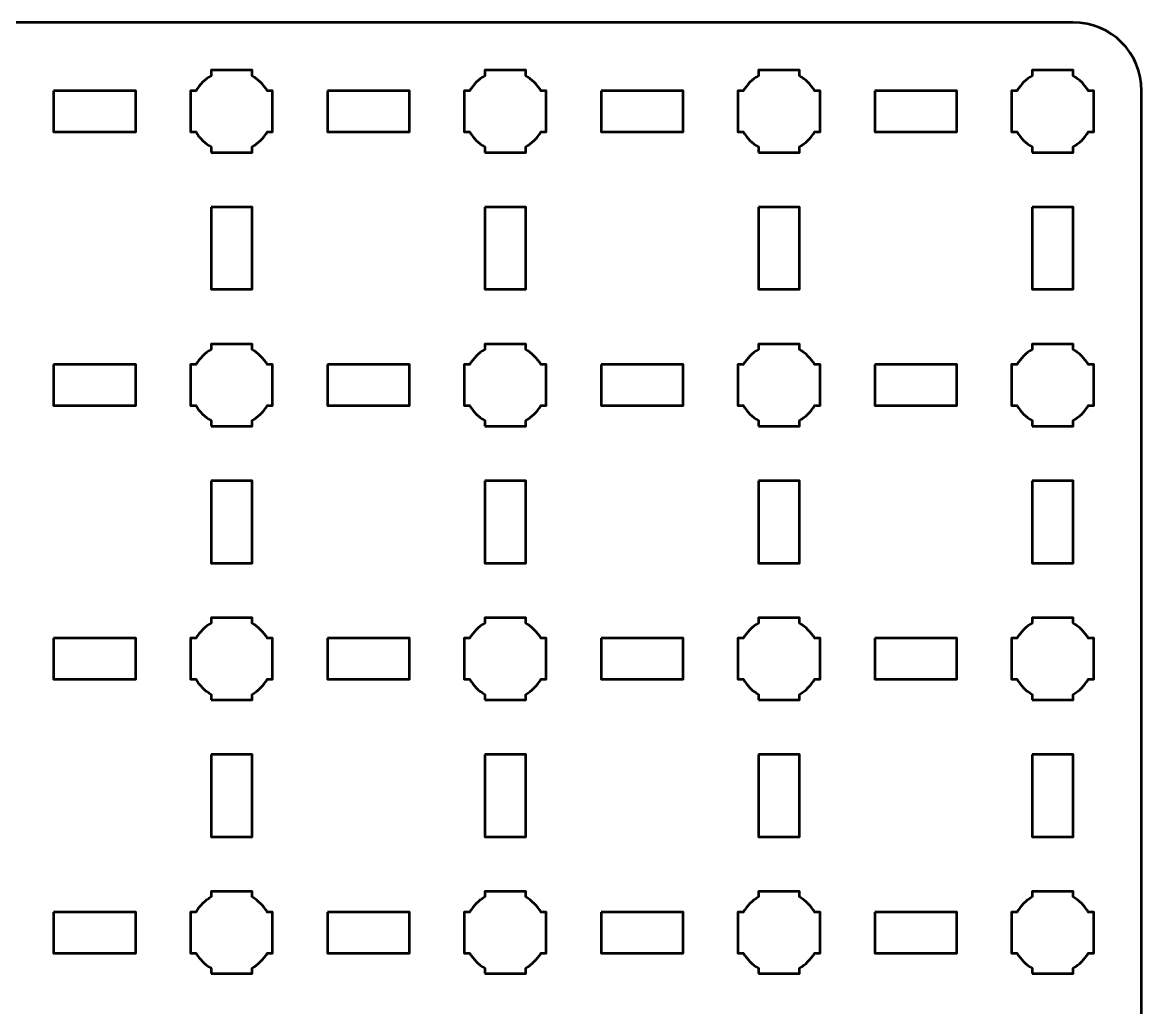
# Model space of a CAD drawing. Header units: centimetres. Extents: x -17.7 to 17.7, y -15.7 to 15.7.
# Drawn here: x 9.47 to 17.65, y 8.45 to 15.65 of the extents above; entities that cross this region are included whole.
import ezdxf

# ---------------------------------------------------------------- set-up
doc = ezdxf.new("R2010")
doc.units = ezdxf.units.CM
doc.header["$MEASUREMENT"] = 0
doc.layers.add('Layer 1', color=7, linetype='Continuous')

msp = doc.modelspace()

# ---------------------------------------------------------------- linework, layer by layer
at = {"layer": 'Layer 1', "lineweight": 53}
for points, knots in [([(-17.14996, 15.65004), (-17.14996, 15.65004), (17.14996, 15.65004), (17.14996, 15.65004), (17.14996, 15.65004), (17.42692, 15.65004), (17.65006, 15.42694), (17.65006, 15.14994), (17.65006, 15.14994), (17.65006, 15.14994), (17.65006, -15.14993), (17.65006, -15.14993), (17.65006, -15.14993), (17.65006, -15.42707), (17.42692, -15.65003), (17.14996, -15.65003), (17.14996, -15.65003), (17.14996, -15.65003), (-17.14996, -15.65003), (-17.14996, -15.65003), (-17.14996, -15.65003), (-17.42696, -15.65003), (-17.65005, -15.42707), (-17.65005, -15.14993), (-17.65005, -15.14993), (-17.65005, -15.14993), (-17.65005, 15.14994), (-17.65005, 15.14994), (-17.65005, 15.14994), (-17.65005, 15.42694), (-17.42696, 15.65004), (-17.14996, 15.65004)], [0, 0, 0, 0, 0.125, 0.125, 0.125, 0.125, 0.25, 0.25, 0.25, 0.25, 0.375, 0.375, 0.375, 0.375, 0.5, 0.5, 0.5, 0.5, 0.625, 0.625, 0.625, 0.625, 0.75, 0.75, 0.75, 0.75, 0.875, 0.875, 0.875, 0.875, 1, 1, 1, 1]), ([(10.84998, 14.70001), (10.84998, 14.70001), (10.84998, 14.74012), (10.84998, 14.74012), (10.84998, 14.74012), (10.80437, 14.76643), (10.76648, 14.80446), (10.74016, 14.84994), (10.74016, 14.84994), (10.74016, 14.84994), (10.69991, 14.84994), (10.69991, 14.84994), (10.69991, 14.84994), (10.69991, 14.84994), (10.69991, 15.00001), (10.69991, 15.00001), (10.69991, 15.00001), (10.69991, 15.00001), (10.69991, 15.14994), (10.69991, 15.14994), (10.69991, 15.14994), (10.69991, 15.14994), (10.74016, 15.14994), (10.74016, 15.14994), (10.74016, 15.14994), (10.76648, 15.19555), (10.80437, 15.23348), (10.84998, 15.25979), (10.84998, 15.25979), (10.84998, 15.25979), (10.84998, 15.30001), (10.84998, 15.30001), (10.84998, 15.30001), (10.84998, 15.30001), (10.99991, 15.30001), (10.99991, 15.30001), (10.99991, 15.30001), (10.99991, 15.30001), (11.14998, 15.30001), (11.14998, 15.30001), (11.14998, 15.30001), (11.14998, 15.30001), (11.14998, 15.25979), (11.14998, 15.25979), (11.14998, 15.25979), (11.19546, 15.23348), (11.23349, 15.19555), (11.2598, 15.14994), (11.2598, 15.14994), (11.2598, 15.14994), (11.29991, 15.14994), (11.29991, 15.14994), (11.29991, 15.14994), (11.29991, 15.14994), (11.29991, 15.00001), (11.29991, 15.00001), (11.29991, 15.00001), (11.29991, 15.00001), (11.29991, 14.84994), (11.29991, 14.84994), (11.29991, 14.84994), (11.29991, 14.84994), (11.2598, 14.84994), (11.2598, 14.84994), (11.2598, 14.84994), (11.23349, 14.80446), (11.19546, 14.76643), (11.14998, 14.74012), (11.14998, 14.74012), (11.14998, 14.74012), (11.14998, 14.70001), (11.14998, 14.70001), (11.14998, 14.70001), (11.14998, 14.70001), (10.99991, 14.70001), (10.99991, 14.70001), (10.99991, 14.70001), (10.99991, 14.70001), (10.84998, 14.70001), (10.84998, 14.70001)], [0, 0, 0, 0, 0.05, 0.05, 0.05, 0.05, 0.1, 0.1, 0.1, 0.1, 0.15, 0.15, 0.15, 0.15, 0.2, 0.2, 0.2, 0.2, 0.25, 0.25, 0.25, 0.25, 0.3, 0.3, 0.3, 0.3, 0.35, 0.35, 0.35, 0.35, 0.4, 0.4, 0.4, 0.4, 0.45, 0.45, 0.45, 0.45, 0.5, 0.5, 0.5, 0.5, 0.55, 0.55, 0.55, 0.55, 0.6, 0.6, 0.6, 0.6, 0.65, 0.65, 0.65, 0.65, 0.7, 0.7, 0.7, 0.7, 0.75, 0.75, 0.75, 0.75, 0.8, 0.8, 0.8, 0.8, 0.85, 0.85, 0.85, 0.85, 0.9, 0.9, 0.9, 0.9, 0.95, 0.95, 0.95, 0.95, 1, 1, 1, 1]), ([(12.84991, 14.70001), (12.84991, 14.70001), (12.84991, 14.74012), (12.84991, 14.74012), (12.84991, 14.74012), (12.80444, 14.76643), (12.76641, 14.80446), (12.74009, 14.84994), (12.74009, 14.84994), (12.74009, 14.84994), (12.69998, 14.84994), (12.69998, 14.84994), (12.69998, 14.84994), (12.69998, 14.84994), (12.69998, 15.00001), (12.69998, 15.00001), (12.69998, 15.00001), (12.69998, 15.00001), (12.69998, 15.14994), (12.69998, 15.14994), (12.69998, 15.14994), (12.69998, 15.14994), (12.74009, 15.14994), (12.74009, 15.14994), (12.74009, 15.14994), (12.76641, 15.19555), (12.80444, 15.23348), (12.84991, 15.25979), (12.84991, 15.25979), (12.84991, 15.25979), (12.84991, 15.30001), (12.84991, 15.30001), (12.84991, 15.30001), (12.84991, 15.30001), (12.99999, 15.30001), (12.99999, 15.30001), (12.99999, 15.30001), (12.99999, 15.30001), (13.14992, 15.30001), (13.14992, 15.30001), (13.14992, 15.30001), (13.14992, 15.30001), (13.14992, 15.25979), (13.14992, 15.25979), (13.14992, 15.25979), (13.19539, 15.23348), (13.23342, 15.19555), (13.25974, 15.14994), (13.25974, 15.14994), (13.25974, 15.14994), (13.29999, 15.14994), (13.29999, 15.14994), (13.29999, 15.14994), (13.29999, 15.14994), (13.29999, 15.00001), (13.29999, 15.00001), (13.29999, 15.00001), (13.29999, 15.00001), (13.29999, 14.84994), (13.29999, 14.84994), (13.29999, 14.84994), (13.29999, 14.84994), (13.25974, 14.84994), (13.25974, 14.84994), (13.25974, 14.84994), (13.23342, 14.80446), (13.19539, 14.76643), (13.14992, 14.74012), (13.14992, 14.74012), (13.14992, 14.74012), (13.14992, 14.70001), (13.14992, 14.70001), (13.14992, 14.70001), (13.14992, 14.70001), (12.99999, 14.70001), (12.99999, 14.70001), (12.99999, 14.70001), (12.99999, 14.70001), (12.84991, 14.70001), (12.84991, 14.70001)], [0, 0, 0, 0, 0.05, 0.05, 0.05, 0.05, 0.1, 0.1, 0.1, 0.1, 0.15, 0.15, 0.15, 0.15, 0.2, 0.2, 0.2, 0.2, 0.25, 0.25, 0.25, 0.25, 0.3, 0.3, 0.3, 0.3, 0.35, 0.35, 0.35, 0.35, 0.4, 0.4, 0.4, 0.4, 0.45, 0.45, 0.45, 0.45, 0.5, 0.5, 0.5, 0.5, 0.55, 0.55, 0.55, 0.55, 0.6, 0.6, 0.6, 0.6, 0.65, 0.65, 0.65, 0.65, 0.7, 0.7, 0.7, 0.7, 0.75, 0.75, 0.75, 0.75, 0.8, 0.8, 0.8, 0.8, 0.85, 0.85, 0.85, 0.85, 0.9, 0.9, 0.9, 0.9, 0.95, 0.95, 0.95, 0.95, 1, 1, 1, 1]), ([(14.84988, 14.70001), (14.84988, 14.70001), (14.84988, 14.74012), (14.84988, 14.74012), (14.84988, 14.74012), (14.80441, 14.76643), (14.76649, 14.80446), (14.74003, 14.84994), (14.74003, 14.84994), (14.74003, 14.84994), (14.69995, 14.84994), (14.69995, 14.84994), (14.69995, 14.84994), (14.69995, 14.84994), (14.69995, 15.00001), (14.69995, 15.00001), (14.69995, 15.00001), (14.69995, 15.00001), (14.69995, 15.14994), (14.69995, 15.14994), (14.69995, 15.14994), (14.69995, 15.14994), (14.74003, 15.14994), (14.74003, 15.14994), (14.74003, 15.14994), (14.76649, 15.19555), (14.80441, 15.23348), (14.84988, 15.25979), (14.84988, 15.25979), (14.84988, 15.25979), (14.84988, 15.30001), (14.84988, 15.30001), (14.84988, 15.30001), (14.84988, 15.30001), (14.99995, 15.30001), (14.99995, 15.30001), (14.99995, 15.30001), (14.99995, 15.30001), (15.14988, 15.30001), (15.14988, 15.30001), (15.14988, 15.30001), (15.14988, 15.30001), (15.14988, 15.25979), (15.14988, 15.25979), (15.14988, 15.25979), (15.1955, 15.23348), (15.23339, 15.19555), (15.2597, 15.14994), (15.2597, 15.14994), (15.2597, 15.14994), (15.29996, 15.14994), (15.29996, 15.14994), (15.29996, 15.14994), (15.29996, 15.14994), (15.29996, 15.00001), (15.29996, 15.00001), (15.29996, 15.00001), (15.29996, 15.00001), (15.29996, 14.84994), (15.29996, 14.84994), (15.29996, 14.84994), (15.29996, 14.84994), (15.2597, 14.84994), (15.2597, 14.84994), (15.2597, 14.84994), (15.23339, 14.80446), (15.1955, 14.76643), (15.14988, 14.74012), (15.14988, 14.74012), (15.14988, 14.74012), (15.14988, 14.70001), (15.14988, 14.70001), (15.14988, 14.70001), (15.14988, 14.70001), (14.99995, 14.70001), (14.99995, 14.70001), (14.99995, 14.70001), (14.99995, 14.70001), (14.84988, 14.70001), (14.84988, 14.70001)], [0, 0, 0, 0, 0.05, 0.05, 0.05, 0.05, 0.1, 0.1, 0.1, 0.1, 0.15, 0.15, 0.15, 0.15, 0.2, 0.2, 0.2, 0.2, 0.25, 0.25, 0.25, 0.25, 0.3, 0.3, 0.3, 0.3, 0.35, 0.35, 0.35, 0.35, 0.4, 0.4, 0.4, 0.4, 0.45, 0.45, 0.45, 0.45, 0.5, 0.5, 0.5, 0.5, 0.55, 0.55, 0.55, 0.55, 0.6, 0.6, 0.6, 0.6, 0.65, 0.65, 0.65, 0.65, 0.7, 0.7, 0.7, 0.7, 0.75, 0.75, 0.75, 0.75, 0.8, 0.8, 0.8, 0.8, 0.85, 0.85, 0.85, 0.85, 0.9, 0.9, 0.9, 0.9, 0.95, 0.95, 0.95, 0.95, 1, 1, 1, 1]), ([(16.84996, 14.70001), (16.84996, 14.70001), (16.84996, 14.74012), (16.84996, 14.74012), (16.84996, 14.74012), (16.80434, 14.76643), (16.76645, 14.80446), (16.74014, 14.84994), (16.74014, 14.84994), (16.74014, 14.84994), (16.69988, 14.84994), (16.69988, 14.84994), (16.69988, 14.84994), (16.69988, 14.84994), (16.69988, 15.00001), (16.69988, 15.00001), (16.69988, 15.00001), (16.69988, 15.00001), (16.69988, 15.14994), (16.69988, 15.14994), (16.69988, 15.14994), (16.69988, 15.14994), (16.74014, 15.14994), (16.74014, 15.14994), (16.74014, 15.14994), (16.76645, 15.19555), (16.80434, 15.23348), (16.84996, 15.25979), (16.84996, 15.25979), (16.84996, 15.25979), (16.84996, 15.30001), (16.84996, 15.30001), (16.84996, 15.30001), (16.84996, 15.30001), (16.99989, 15.30001), (16.99989, 15.30001), (16.99989, 15.30001), (16.99989, 15.30001), (17.14996, 15.30001), (17.14996, 15.30001), (17.14996, 15.30001), (17.14996, 15.30001), (17.14996, 15.25979), (17.14996, 15.25979), (17.14996, 15.25979), (17.19543, 15.23348), (17.23346, 15.19555), (17.25978, 15.14994), (17.25978, 15.14994), (17.25978, 15.14994), (17.29989, 15.14994), (17.29989, 15.14994), (17.29989, 15.14994), (17.29989, 15.14994), (17.29989, 15.00001), (17.29989, 15.00001), (17.29989, 15.00001), (17.29989, 15.00001), (17.29989, 14.84994), (17.29989, 14.84994), (17.29989, 14.84994), (17.29989, 14.84994), (17.25978, 14.84994), (17.25978, 14.84994), (17.25978, 14.84994), (17.23346, 14.80446), (17.19543, 14.76643), (17.14996, 14.74012), (17.14996, 14.74012), (17.14996, 14.74012), (17.14996, 14.70001), (17.14996, 14.70001), (17.14996, 14.70001), (17.14996, 14.70001), (16.99989, 14.70001), (16.99989, 14.70001), (16.99989, 14.70001), (16.99989, 14.70001), (16.84996, 14.70001), (16.84996, 14.70001)], [0, 0, 0, 0, 0.05, 0.05, 0.05, 0.05, 0.1, 0.1, 0.1, 0.1, 0.15, 0.15, 0.15, 0.15, 0.2, 0.2, 0.2, 0.2, 0.25, 0.25, 0.25, 0.25, 0.3, 0.3, 0.3, 0.3, 0.35, 0.35, 0.35, 0.35, 0.4, 0.4, 0.4, 0.4, 0.45, 0.45, 0.45, 0.45, 0.5, 0.5, 0.5, 0.5, 0.55, 0.55, 0.55, 0.55, 0.6, 0.6, 0.6, 0.6, 0.65, 0.65, 0.65, 0.65, 0.7, 0.7, 0.7, 0.7, 0.75, 0.75, 0.75, 0.75, 0.8, 0.8, 0.8, 0.8, 0.85, 0.85, 0.85, 0.85, 0.9, 0.9, 0.9, 0.9, 0.95, 0.95, 0.95, 0.95, 1, 1, 1, 1]), ([(9.7, 15.14994), (9.7, 15.14994), (10.3, 15.14994), (10.3, 15.14994), (10.3, 15.14994), (10.3, 15.14994), (10.3, 14.84994), (10.3, 14.84994), (10.3, 14.84994), (10.3, 14.84994), (9.7, 14.84994), (9.7, 14.84994), (9.7, 14.84994), (9.7, 14.84994), (9.7, 15.14994), (9.7, 15.14994)], [0, 0, 0, 0, 0.25, 0.25, 0.25, 0.25, 0.5, 0.5, 0.5, 0.5, 0.75, 0.75, 0.75, 0.75, 1, 1, 1, 1]), ([(11.69996, 15.14994), (11.69996, 15.14994), (12.29997, 15.14994), (12.29997, 15.14994), (12.29997, 15.14994), (12.29997, 15.14994), (12.29997, 14.84994), (12.29997, 14.84994), (12.29997, 14.84994), (12.29997, 14.84994), (11.69996, 14.84994), (11.69996, 14.84994), (11.69996, 14.84994), (11.69996, 14.84994), (11.69996, 15.14994), (11.69996, 15.14994)], [0, 0, 0, 0, 0.25, 0.25, 0.25, 0.25, 0.5, 0.5, 0.5, 0.5, 0.75, 0.75, 0.75, 0.75, 1, 1, 1, 1]), ([(13.70004, 15.14994), (13.70004, 15.14994), (14.30004, 15.14994), (14.30004, 15.14994), (14.30004, 15.14994), (14.30004, 15.14994), (14.30004, 14.84994), (14.30004, 14.84994), (14.30004, 14.84994), (14.30004, 14.84994), (13.70004, 14.84994), (13.70004, 14.84994), (13.70004, 14.84994), (13.70004, 14.84994), (13.70004, 15.14994), (13.70004, 15.14994)], [0, 0, 0, 0, 0.25, 0.25, 0.25, 0.25, 0.5, 0.5, 0.5, 0.5, 0.75, 0.75, 0.75, 0.75, 1, 1, 1, 1]), ([(15.69997, 15.14994), (15.69997, 15.14994), (16.29997, 15.14994), (16.29997, 15.14994), (16.29997, 15.14994), (16.29997, 15.14994), (16.29997, 14.84994), (16.29997, 14.84994), (16.29997, 14.84994), (16.29997, 14.84994), (15.69997, 14.84994), (15.69997, 14.84994), (15.69997, 14.84994), (15.69997, 14.84994), (15.69997, 15.14994), (15.69997, 15.14994)], [0, 0, 0, 0, 0.25, 0.25, 0.25, 0.25, 0.5, 0.5, 0.5, 0.5, 0.75, 0.75, 0.75, 0.75, 1, 1, 1, 1]), ([(10.84998, 14.29999), (10.84998, 14.29999), (11.14998, 14.29999), (11.14998, 14.29999), (11.14998, 14.29999), (11.14998, 14.29999), (11.14998, 13.69999), (11.14998, 13.69999), (11.14998, 13.69999), (11.14998, 13.69999), (10.84998, 13.69999), (10.84998, 13.69999), (10.84998, 13.69999), (10.84998, 13.69999), (10.84998, 14.29999), (10.84998, 14.29999)], [0, 0, 0, 0, 0.25, 0.25, 0.25, 0.25, 0.5, 0.5, 0.5, 0.5, 0.75, 0.75, 0.75, 0.75, 1, 1, 1, 1]), ([(12.84991, 14.29999), (12.84991, 14.29999), (13.14992, 14.29999), (13.14992, 14.29999), (13.14992, 14.29999), (13.14992, 14.29999), (13.14992, 13.69999), (13.14992, 13.69999), (13.14992, 13.69999), (13.14992, 13.69999), (12.84991, 13.69999), (12.84991, 13.69999), (12.84991, 13.69999), (12.84991, 13.69999), (12.84991, 14.29999), (12.84991, 14.29999)], [0, 0, 0, 0, 0.25, 0.25, 0.25, 0.25, 0.5, 0.5, 0.5, 0.5, 0.75, 0.75, 0.75, 0.75, 1, 1, 1, 1]), ([(14.85002, 14.29999), (14.85002, 14.29999), (15.15003, 14.29999), (15.15003, 14.29999), (15.15003, 14.29999), (15.15003, 14.29999), (15.15003, 13.69999), (15.15003, 13.69999), (15.15003, 13.69999), (15.15003, 13.69999), (14.85002, 13.69999), (14.85002, 13.69999), (14.85002, 13.69999), (14.85002, 13.69999), (14.85002, 14.29999), (14.85002, 14.29999)], [0, 0, 0, 0, 0.25, 0.25, 0.25, 0.25, 0.5, 0.5, 0.5, 0.5, 0.75, 0.75, 0.75, 0.75, 1, 1, 1, 1]), ([(16.84996, 14.29999), (16.84996, 14.29999), (17.14996, 14.29999), (17.14996, 14.29999), (17.14996, 14.29999), (17.14996, 14.29999), (17.14996, 13.69999), (17.14996, 13.69999), (17.14996, 13.69999), (17.14996, 13.69999), (16.84996, 13.69999), (16.84996, 13.69999), (16.84996, 13.69999), (16.84996, 13.69999), (16.84996, 14.29999), (16.84996, 14.29999)], [0, 0, 0, 0, 0.25, 0.25, 0.25, 0.25, 0.5, 0.5, 0.5, 0.5, 0.75, 0.75, 0.75, 0.75, 1, 1, 1, 1]), ([(10.84998, 12.69993), (10.84998, 12.69993), (10.84998, 12.74018), (10.84998, 12.74018), (10.84998, 12.74018), (10.80437, 12.7665), (10.76648, 12.80453), (10.74016, 12.85), (10.74016, 12.85), (10.74016, 12.85), (10.69991, 12.85), (10.69991, 12.85), (10.69991, 12.85), (10.69991, 12.85), (10.69991, 12.99994), (10.69991, 12.99994), (10.69991, 12.99994), (10.69991, 12.99994), (10.69991, 13.15001), (10.69991, 13.15001), (10.69991, 13.15001), (10.69991, 13.15001), (10.74016, 13.15001), (10.74016, 13.15001), (10.74016, 13.15001), (10.76648, 13.19548), (10.80437, 13.23351), (10.84998, 13.25983), (10.84998, 13.25983), (10.84998, 13.25983), (10.84998, 13.29994), (10.84998, 13.29994), (10.84998, 13.29994), (10.84998, 13.29994), (10.99991, 13.29994), (10.99991, 13.29994), (10.99991, 13.29994), (10.99991, 13.29994), (11.14998, 13.29994), (11.14998, 13.29994), (11.14998, 13.29994), (11.14998, 13.29994), (11.14998, 13.25983), (11.14998, 13.25983), (11.14998, 13.25983), (11.19546, 13.23351), (11.23349, 13.19548), (11.2598, 13.15001), (11.2598, 13.15001), (11.2598, 13.15001), (11.29991, 13.15001), (11.29991, 13.15001), (11.29991, 13.15001), (11.29991, 13.15001), (11.29991, 12.99994), (11.29991, 12.99994), (11.29991, 12.99994), (11.29991, 12.99994), (11.29991, 12.85), (11.29991, 12.85), (11.29991, 12.85), (11.29991, 12.85), (11.2598, 12.85), (11.2598, 12.85), (11.2598, 12.85), (11.23349, 12.80453), (11.19546, 12.7665), (11.14998, 12.74018), (11.14998, 12.74018), (11.14998, 12.74018), (11.14998, 12.69993), (11.14998, 12.69993), (11.14998, 12.69993), (11.14998, 12.69993), (10.99991, 12.69993), (10.99991, 12.69993), (10.99991, 12.69993), (10.99991, 12.69993), (10.84998, 12.69993), (10.84998, 12.69993)], [0, 0, 0, 0, 0.05, 0.05, 0.05, 0.05, 0.1, 0.1, 0.1, 0.1, 0.15, 0.15, 0.15, 0.15, 0.2, 0.2, 0.2, 0.2, 0.25, 0.25, 0.25, 0.25, 0.3, 0.3, 0.3, 0.3, 0.35, 0.35, 0.35, 0.35, 0.4, 0.4, 0.4, 0.4, 0.45, 0.45, 0.45, 0.45, 0.5, 0.5, 0.5, 0.5, 0.55, 0.55, 0.55, 0.55, 0.6, 0.6, 0.6, 0.6, 0.65, 0.65, 0.65, 0.65, 0.7, 0.7, 0.7, 0.7, 0.75, 0.75, 0.75, 0.75, 0.8, 0.8, 0.8, 0.8, 0.85, 0.85, 0.85, 0.85, 0.9, 0.9, 0.9, 0.9, 0.95, 0.95, 0.95, 0.95, 1, 1, 1, 1]), ([(12.84991, 12.69993), (12.84991, 12.69993), (12.84991, 12.74018), (12.84991, 12.74018), (12.84991, 12.74018), (12.80444, 12.7665), (12.76641, 12.80453), (12.74009, 12.85), (12.74009, 12.85), (12.74009, 12.85), (12.69998, 12.85), (12.69998, 12.85), (12.69998, 12.85), (12.69998, 12.85), (12.69998, 12.99994), (12.69998, 12.99994), (12.69998, 12.99994), (12.69998, 12.99994), (12.69998, 13.15001), (12.69998, 13.15001), (12.69998, 13.15001), (12.69998, 13.15001), (12.74009, 13.15001), (12.74009, 13.15001), (12.74009, 13.15001), (12.76641, 13.19548), (12.80444, 13.23351), (12.84991, 13.25983), (12.84991, 13.25983), (12.84991, 13.25983), (12.84991, 13.29994), (12.84991, 13.29994), (12.84991, 13.29994), (12.84991, 13.29994), (12.99999, 13.29994), (12.99999, 13.29994), (12.99999, 13.29994), (12.99999, 13.29994), (13.14992, 13.29994), (13.14992, 13.29994), (13.14992, 13.29994), (13.14992, 13.29994), (13.14992, 13.25983), (13.14992, 13.25983), (13.14992, 13.25983), (13.19539, 13.23351), (13.23342, 13.19548), (13.25974, 13.15001), (13.25974, 13.15001), (13.25974, 13.15001), (13.29999, 13.15001), (13.29999, 13.15001), (13.29999, 13.15001), (13.29999, 13.15001), (13.29999, 12.99994), (13.29999, 12.99994), (13.29999, 12.99994), (13.29999, 12.99994), (13.29999, 12.85), (13.29999, 12.85), (13.29999, 12.85), (13.29999, 12.85), (13.25974, 12.85), (13.25974, 12.85), (13.25974, 12.85), (13.23342, 12.80453), (13.19539, 12.7665), (13.14992, 12.74018), (13.14992, 12.74018), (13.14992, 12.74018), (13.14992, 12.69993), (13.14992, 12.69993), (13.14992, 12.69993), (13.14992, 12.69993), (12.99999, 12.69993), (12.99999, 12.69993), (12.99999, 12.69993), (12.99999, 12.69993), (12.84991, 12.69993), (12.84991, 12.69993)], [0, 0, 0, 0, 0.05, 0.05, 0.05, 0.05, 0.1, 0.1, 0.1, 0.1, 0.15, 0.15, 0.15, 0.15, 0.2, 0.2, 0.2, 0.2, 0.25, 0.25, 0.25, 0.25, 0.3, 0.3, 0.3, 0.3, 0.35, 0.35, 0.35, 0.35, 0.4, 0.4, 0.4, 0.4, 0.45, 0.45, 0.45, 0.45, 0.5, 0.5, 0.5, 0.5, 0.55, 0.55, 0.55, 0.55, 0.6, 0.6, 0.6, 0.6, 0.65, 0.65, 0.65, 0.65, 0.7, 0.7, 0.7, 0.7, 0.75, 0.75, 0.75, 0.75, 0.8, 0.8, 0.8, 0.8, 0.85, 0.85, 0.85, 0.85, 0.9, 0.9, 0.9, 0.9, 0.95, 0.95, 0.95, 0.95, 1, 1, 1, 1]), ([(14.84988, 12.69993), (14.84988, 12.69993), (14.84988, 12.74018), (14.84988, 12.74018), (14.84988, 12.74018), (14.80441, 12.7665), (14.76649, 12.80453), (14.74003, 12.85), (14.74003, 12.85), (14.74003, 12.85), (14.69995, 12.85), (14.69995, 12.85), (14.69995, 12.85), (14.69995, 12.85), (14.69995, 12.99994), (14.69995, 12.99994), (14.69995, 12.99994), (14.69995, 12.99994), (14.69995, 13.15001), (14.69995, 13.15001), (14.69995, 13.15001), (14.69995, 13.15001), (14.74003, 13.15001), (14.74003, 13.15001), (14.74003, 13.15001), (14.76649, 13.19548), (14.80441, 13.23351), (14.84988, 13.25983), (14.84988, 13.25983), (14.84988, 13.25983), (14.84988, 13.29994), (14.84988, 13.29994), (14.84988, 13.29994), (14.84988, 13.29994), (14.99995, 13.29994), (14.99995, 13.29994), (14.99995, 13.29994), (14.99995, 13.29994), (15.14988, 13.29994), (15.14988, 13.29994), (15.14988, 13.29994), (15.14988, 13.29994), (15.14988, 13.25983), (15.14988, 13.25983), (15.14988, 13.25983), (15.1955, 13.23351), (15.23339, 13.19548), (15.2597, 13.15001), (15.2597, 13.15001), (15.2597, 13.15001), (15.29996, 13.15001), (15.29996, 13.15001), (15.29996, 13.15001), (15.29996, 13.15001), (15.29996, 12.99994), (15.29996, 12.99994), (15.29996, 12.99994), (15.29996, 12.99994), (15.29996, 12.85), (15.29996, 12.85), (15.29996, 12.85), (15.29996, 12.85), (15.2597, 12.85), (15.2597, 12.85), (15.2597, 12.85), (15.23339, 12.80453), (15.1955, 12.7665), (15.14988, 12.74018), (15.14988, 12.74018), (15.14988, 12.74018), (15.14988, 12.69993), (15.14988, 12.69993), (15.14988, 12.69993), (15.14988, 12.69993), (14.99995, 12.69993), (14.99995, 12.69993), (14.99995, 12.69993), (14.99995, 12.69993), (14.84988, 12.69993), (14.84988, 12.69993)], [0, 0, 0, 0, 0.05, 0.05, 0.05, 0.05, 0.1, 0.1, 0.1, 0.1, 0.15, 0.15, 0.15, 0.15, 0.2, 0.2, 0.2, 0.2, 0.25, 0.25, 0.25, 0.25, 0.3, 0.3, 0.3, 0.3, 0.35, 0.35, 0.35, 0.35, 0.4, 0.4, 0.4, 0.4, 0.45, 0.45, 0.45, 0.45, 0.5, 0.5, 0.5, 0.5, 0.55, 0.55, 0.55, 0.55, 0.6, 0.6, 0.6, 0.6, 0.65, 0.65, 0.65, 0.65, 0.7, 0.7, 0.7, 0.7, 0.75, 0.75, 0.75, 0.75, 0.8, 0.8, 0.8, 0.8, 0.85, 0.85, 0.85, 0.85, 0.9, 0.9, 0.9, 0.9, 0.95, 0.95, 0.95, 0.95, 1, 1, 1, 1]), ([(16.84996, 12.69993), (16.84996, 12.69993), (16.84996, 12.74018), (16.84996, 12.74018), (16.84996, 12.74018), (16.80434, 12.7665), (16.76645, 12.80453), (16.74014, 12.85), (16.74014, 12.85), (16.74014, 12.85), (16.69988, 12.85), (16.69988, 12.85), (16.69988, 12.85), (16.69988, 12.85), (16.69988, 12.99994), (16.69988, 12.99994), (16.69988, 12.99994), (16.69988, 12.99994), (16.69988, 13.15001), (16.69988, 13.15001), (16.69988, 13.15001), (16.69988, 13.15001), (16.74014, 13.15001), (16.74014, 13.15001), (16.74014, 13.15001), (16.76645, 13.19548), (16.80434, 13.23351), (16.84996, 13.25983), (16.84996, 13.25983), (16.84996, 13.25983), (16.84996, 13.29994), (16.84996, 13.29994), (16.84996, 13.29994), (16.84996, 13.29994), (16.99989, 13.29994), (16.99989, 13.29994), (16.99989, 13.29994), (16.99989, 13.29994), (17.14996, 13.29994), (17.14996, 13.29994), (17.14996, 13.29994), (17.14996, 13.29994), (17.14996, 13.25983), (17.14996, 13.25983), (17.14996, 13.25983), (17.19543, 13.23351), (17.23346, 13.19548), (17.25978, 13.15001), (17.25978, 13.15001), (17.25978, 13.15001), (17.29989, 13.15001), (17.29989, 13.15001), (17.29989, 13.15001), (17.29989, 13.15001), (17.29989, 12.99994), (17.29989, 12.99994), (17.29989, 12.99994), (17.29989, 12.99994), (17.29989, 12.85), (17.29989, 12.85), (17.29989, 12.85), (17.29989, 12.85), (17.25978, 12.85), (17.25978, 12.85), (17.25978, 12.85), (17.23346, 12.80453), (17.19543, 12.7665), (17.14996, 12.74018), (17.14996, 12.74018), (17.14996, 12.74018), (17.14996, 12.69993), (17.14996, 12.69993), (17.14996, 12.69993), (17.14996, 12.69993), (16.99989, 12.69993), (16.99989, 12.69993), (16.99989, 12.69993), (16.99989, 12.69993), (16.84996, 12.69993), (16.84996, 12.69993)], [0, 0, 0, 0, 0.05, 0.05, 0.05, 0.05, 0.1, 0.1, 0.1, 0.1, 0.15, 0.15, 0.15, 0.15, 0.2, 0.2, 0.2, 0.2, 0.25, 0.25, 0.25, 0.25, 0.3, 0.3, 0.3, 0.3, 0.35, 0.35, 0.35, 0.35, 0.4, 0.4, 0.4, 0.4, 0.45, 0.45, 0.45, 0.45, 0.5, 0.5, 0.5, 0.5, 0.55, 0.55, 0.55, 0.55, 0.6, 0.6, 0.6, 0.6, 0.65, 0.65, 0.65, 0.65, 0.7, 0.7, 0.7, 0.7, 0.75, 0.75, 0.75, 0.75, 0.8, 0.8, 0.8, 0.8, 0.85, 0.85, 0.85, 0.85, 0.9, 0.9, 0.9, 0.9, 0.95, 0.95, 0.95, 0.95, 1, 1, 1, 1]), ([(9.7, 13.15001), (9.7, 13.15001), (10.3, 13.15001), (10.3, 13.15001), (10.3, 13.15001), (10.3, 13.15001), (10.3, 12.85), (10.3, 12.85), (10.3, 12.85), (10.3, 12.85), (9.7, 12.85), (9.7, 12.85), (9.7, 12.85), (9.7, 12.85), (9.7, 13.15001), (9.7, 13.15001)], [0, 0, 0, 0, 0.25, 0.25, 0.25, 0.25, 0.5, 0.5, 0.5, 0.5, 0.75, 0.75, 0.75, 0.75, 1, 1, 1, 1]), ([(11.69996, 13.15001), (11.69996, 13.15001), (12.29997, 13.15001), (12.29997, 13.15001), (12.29997, 13.15001), (12.29997, 13.15001), (12.29997, 12.85), (12.29997, 12.85), (12.29997, 12.85), (12.29997, 12.85), (11.69996, 12.85), (11.69996, 12.85), (11.69996, 12.85), (11.69996, 12.85), (11.69996, 13.15001), (11.69996, 13.15001)], [0, 0, 0, 0, 0.25, 0.25, 0.25, 0.25, 0.5, 0.5, 0.5, 0.5, 0.75, 0.75, 0.75, 0.75, 1, 1, 1, 1]), ([(13.70004, 13.15001), (13.70004, 13.15001), (14.30004, 13.15001), (14.30004, 13.15001), (14.30004, 13.15001), (14.30004, 13.15001), (14.30004, 12.85), (14.30004, 12.85), (14.30004, 12.85), (14.30004, 12.85), (13.70004, 12.85), (13.70004, 12.85), (13.70004, 12.85), (13.70004, 12.85), (13.70004, 13.15001), (13.70004, 13.15001)], [0, 0, 0, 0, 0.25, 0.25, 0.25, 0.25, 0.5, 0.5, 0.5, 0.5, 0.75, 0.75, 0.75, 0.75, 1, 1, 1, 1]), ([(15.69997, 13.15001), (15.69997, 13.15001), (16.29997, 13.15001), (16.29997, 13.15001), (16.29997, 13.15001), (16.29997, 13.15001), (16.29997, 12.85), (16.29997, 12.85), (16.29997, 12.85), (16.29997, 12.85), (15.69997, 12.85), (15.69997, 12.85), (15.69997, 12.85), (15.69997, 12.85), (15.69997, 13.15001), (15.69997, 13.15001)], [0, 0, 0, 0, 0.25, 0.25, 0.25, 0.25, 0.5, 0.5, 0.5, 0.5, 0.75, 0.75, 0.75, 0.75, 1, 1, 1, 1]), ([(10.84998, 12.30002), (10.84998, 12.30002), (11.14998, 12.30002), (11.14998, 12.30002), (11.14998, 12.30002), (11.14998, 12.30002), (11.14998, 11.70002), (11.14998, 11.70002), (11.14998, 11.70002), (11.14998, 11.70002), (10.84998, 11.70002), (10.84998, 11.70002), (10.84998, 11.70002), (10.84998, 11.70002), (10.84998, 12.30002), (10.84998, 12.30002)], [0, 0, 0, 0, 0.25, 0.25, 0.25, 0.25, 0.5, 0.5, 0.5, 0.5, 0.75, 0.75, 0.75, 0.75, 1, 1, 1, 1]), ([(12.84991, 12.30002), (12.84991, 12.30002), (13.14992, 12.30002), (13.14992, 12.30002), (13.14992, 12.30002), (13.14992, 12.30002), (13.14992, 11.70002), (13.14992, 11.70002), (13.14992, 11.70002), (13.14992, 11.70002), (12.84991, 11.70002), (12.84991, 11.70002), (12.84991, 11.70002), (12.84991, 11.70002), (12.84991, 12.30002), (12.84991, 12.30002)], [0, 0, 0, 0, 0.25, 0.25, 0.25, 0.25, 0.5, 0.5, 0.5, 0.5, 0.75, 0.75, 0.75, 0.75, 1, 1, 1, 1]), ([(14.85002, 12.30002), (14.85002, 12.30002), (15.15003, 12.30002), (15.15003, 12.30002), (15.15003, 12.30002), (15.15003, 12.30002), (15.15003, 11.70002), (15.15003, 11.70002), (15.15003, 11.70002), (15.15003, 11.70002), (14.85002, 11.70002), (14.85002, 11.70002), (14.85002, 11.70002), (14.85002, 11.70002), (14.85002, 12.30002), (14.85002, 12.30002)], [0, 0, 0, 0, 0.25, 0.25, 0.25, 0.25, 0.5, 0.5, 0.5, 0.5, 0.75, 0.75, 0.75, 0.75, 1, 1, 1, 1]), ([(16.84996, 12.30002), (16.84996, 12.30002), (17.14996, 12.30002), (17.14996, 12.30002), (17.14996, 12.30002), (17.14996, 12.30002), (17.14996, 11.70002), (17.14996, 11.70002), (17.14996, 11.70002), (17.14996, 11.70002), (16.84996, 11.70002), (16.84996, 11.70002), (16.84996, 11.70002), (16.84996, 11.70002), (16.84996, 12.30002), (16.84996, 12.30002)], [0, 0, 0, 0, 0.25, 0.25, 0.25, 0.25, 0.5, 0.5, 0.5, 0.5, 0.75, 0.75, 0.75, 0.75, 1, 1, 1, 1]), ([(10.84998, 10.7), (10.84998, 10.7), (10.84998, 10.74008), (10.84998, 10.74008), (10.84998, 10.74008), (10.80437, 10.76653), (10.76648, 10.80446), (10.74016, 10.85007), (10.74016, 10.85007), (10.74016, 10.85007), (10.69991, 10.85007), (10.69991, 10.85007), (10.69991, 10.85007), (10.69991, 10.85007), (10.69991, 11), (10.69991, 11), (10.69991, 11), (10.69991, 11), (10.69991, 11.15007), (10.69991, 11.15007), (10.69991, 11.15007), (10.69991, 11.15007), (10.74016, 11.15007), (10.74016, 11.15007), (10.74016, 11.15007), (10.76648, 11.19555), (10.80437, 11.23358), (10.84998, 11.25989), (10.84998, 11.25989), (10.84998, 11.25989), (10.84998, 11.3), (10.84998, 11.3), (10.84998, 11.3), (10.84998, 11.3), (10.99991, 11.3), (10.99991, 11.3), (10.99991, 11.3), (10.99991, 11.3), (11.14998, 11.3), (11.14998, 11.3), (11.14998, 11.3), (11.14998, 11.3), (11.14998, 11.25989), (11.14998, 11.25989), (11.14998, 11.25989), (11.19546, 11.23358), (11.23349, 11.19555), (11.2598, 11.15007), (11.2598, 11.15007), (11.2598, 11.15007), (11.29991, 11.15007), (11.29991, 11.15007), (11.29991, 11.15007), (11.29991, 11.15007), (11.29991, 11), (11.29991, 11), (11.29991, 11), (11.29991, 11), (11.29991, 10.85007), (11.29991, 10.85007), (11.29991, 10.85007), (11.29991, 10.85007), (11.2598, 10.85007), (11.2598, 10.85007), (11.2598, 10.85007), (11.23349, 10.80446), (11.19546, 10.76653), (11.14998, 10.74008), (11.14998, 10.74008), (11.14998, 10.74008), (11.14998, 10.7), (11.14998, 10.7), (11.14998, 10.7), (11.14998, 10.7), (10.99991, 10.7), (10.99991, 10.7), (10.99991, 10.7), (10.99991, 10.7), (10.84998, 10.7), (10.84998, 10.7)], [0, 0, 0, 0, 0.05, 0.05, 0.05, 0.05, 0.1, 0.1, 0.1, 0.1, 0.15, 0.15, 0.15, 0.15, 0.2, 0.2, 0.2, 0.2, 0.25, 0.25, 0.25, 0.25, 0.3, 0.3, 0.3, 0.3, 0.35, 0.35, 0.35, 0.35, 0.4, 0.4, 0.4, 0.4, 0.45, 0.45, 0.45, 0.45, 0.5, 0.5, 0.5, 0.5, 0.55, 0.55, 0.55, 0.55, 0.6, 0.6, 0.6, 0.6, 0.65, 0.65, 0.65, 0.65, 0.7, 0.7, 0.7, 0.7, 0.75, 0.75, 0.75, 0.75, 0.8, 0.8, 0.8, 0.8, 0.85, 0.85, 0.85, 0.85, 0.9, 0.9, 0.9, 0.9, 0.95, 0.95, 0.95, 0.95, 1, 1, 1, 1]), ([(12.84991, 10.7), (12.84991, 10.7), (12.84991, 10.74008), (12.84991, 10.74008), (12.84991, 10.74008), (12.80444, 10.76653), (12.76641, 10.80446), (12.74009, 10.85007), (12.74009, 10.85007), (12.74009, 10.85007), (12.69998, 10.85007), (12.69998, 10.85007), (12.69998, 10.85007), (12.69998, 10.85007), (12.69998, 11), (12.69998, 11), (12.69998, 11), (12.69998, 11), (12.69998, 11.15007), (12.69998, 11.15007), (12.69998, 11.15007), (12.69998, 11.15007), (12.74009, 11.15007), (12.74009, 11.15007), (12.74009, 11.15007), (12.76641, 11.19555), (12.80444, 11.23358), (12.84991, 11.25989), (12.84991, 11.25989), (12.84991, 11.25989), (12.84991, 11.3), (12.84991, 11.3), (12.84991, 11.3), (12.84991, 11.3), (12.99999, 11.3), (12.99999, 11.3), (12.99999, 11.3), (12.99999, 11.3), (13.14992, 11.3), (13.14992, 11.3), (13.14992, 11.3), (13.14992, 11.3), (13.14992, 11.25989), (13.14992, 11.25989), (13.14992, 11.25989), (13.19539, 11.23358), (13.23342, 11.19555), (13.25974, 11.15007), (13.25974, 11.15007), (13.25974, 11.15007), (13.29999, 11.15007), (13.29999, 11.15007), (13.29999, 11.15007), (13.29999, 11.15007), (13.29999, 11), (13.29999, 11), (13.29999, 11), (13.29999, 11), (13.29999, 10.85007), (13.29999, 10.85007), (13.29999, 10.85007), (13.29999, 10.85007), (13.25974, 10.85007), (13.25974, 10.85007), (13.25974, 10.85007), (13.23342, 10.80446), (13.19539, 10.76653), (13.14992, 10.74008), (13.14992, 10.74008), (13.14992, 10.74008), (13.14992, 10.7), (13.14992, 10.7), (13.14992, 10.7), (13.14992, 10.7), (12.99999, 10.7), (12.99999, 10.7), (12.99999, 10.7), (12.99999, 10.7), (12.84991, 10.7), (12.84991, 10.7)], [0, 0, 0, 0, 0.05, 0.05, 0.05, 0.05, 0.1, 0.1, 0.1, 0.1, 0.15, 0.15, 0.15, 0.15, 0.2, 0.2, 0.2, 0.2, 0.25, 0.25, 0.25, 0.25, 0.3, 0.3, 0.3, 0.3, 0.35, 0.35, 0.35, 0.35, 0.4, 0.4, 0.4, 0.4, 0.45, 0.45, 0.45, 0.45, 0.5, 0.5, 0.5, 0.5, 0.55, 0.55, 0.55, 0.55, 0.6, 0.6, 0.6, 0.6, 0.65, 0.65, 0.65, 0.65, 0.7, 0.7, 0.7, 0.7, 0.75, 0.75, 0.75, 0.75, 0.8, 0.8, 0.8, 0.8, 0.85, 0.85, 0.85, 0.85, 0.9, 0.9, 0.9, 0.9, 0.95, 0.95, 0.95, 0.95, 1, 1, 1, 1]), ([(14.84988, 10.7), (14.84988, 10.7), (14.84988, 10.74008), (14.84988, 10.74008), (14.84988, 10.74008), (14.80441, 10.76653), (14.76649, 10.80446), (14.74003, 10.85007), (14.74003, 10.85007), (14.74003, 10.85007), (14.69995, 10.85007), (14.69995, 10.85007), (14.69995, 10.85007), (14.69995, 10.85007), (14.69995, 11), (14.69995, 11), (14.69995, 11), (14.69995, 11), (14.69995, 11.15007), (14.69995, 11.15007), (14.69995, 11.15007), (14.69995, 11.15007), (14.74003, 11.15007), (14.74003, 11.15007), (14.74003, 11.15007), (14.76649, 11.19555), (14.80441, 11.23358), (14.84988, 11.25989), (14.84988, 11.25989), (14.84988, 11.25989), (14.84988, 11.3), (14.84988, 11.3), (14.84988, 11.3), (14.84988, 11.3), (14.99995, 11.3), (14.99995, 11.3), (14.99995, 11.3), (14.99995, 11.3), (15.14988, 11.3), (15.14988, 11.3), (15.14988, 11.3), (15.14988, 11.3), (15.14988, 11.25989), (15.14988, 11.25989), (15.14988, 11.25989), (15.1955, 11.23358), (15.23339, 11.19555), (15.2597, 11.15007), (15.2597, 11.15007), (15.2597, 11.15007), (15.29996, 11.15007), (15.29996, 11.15007), (15.29996, 11.15007), (15.29996, 11.15007), (15.29996, 11), (15.29996, 11), (15.29996, 11), (15.29996, 11), (15.29996, 10.85007), (15.29996, 10.85007), (15.29996, 10.85007), (15.29996, 10.85007), (15.2597, 10.85007), (15.2597, 10.85007), (15.2597, 10.85007), (15.23339, 10.80446), (15.1955, 10.76653), (15.14988, 10.74008), (15.14988, 10.74008), (15.14988, 10.74008), (15.14988, 10.7), (15.14988, 10.7), (15.14988, 10.7), (15.14988, 10.7), (14.99995, 10.7), (14.99995, 10.7), (14.99995, 10.7), (14.99995, 10.7), (14.84988, 10.7), (14.84988, 10.7)], [0, 0, 0, 0, 0.05, 0.05, 0.05, 0.05, 0.1, 0.1, 0.1, 0.1, 0.15, 0.15, 0.15, 0.15, 0.2, 0.2, 0.2, 0.2, 0.25, 0.25, 0.25, 0.25, 0.3, 0.3, 0.3, 0.3, 0.35, 0.35, 0.35, 0.35, 0.4, 0.4, 0.4, 0.4, 0.45, 0.45, 0.45, 0.45, 0.5, 0.5, 0.5, 0.5, 0.55, 0.55, 0.55, 0.55, 0.6, 0.6, 0.6, 0.6, 0.65, 0.65, 0.65, 0.65, 0.7, 0.7, 0.7, 0.7, 0.75, 0.75, 0.75, 0.75, 0.8, 0.8, 0.8, 0.8, 0.85, 0.85, 0.85, 0.85, 0.9, 0.9, 0.9, 0.9, 0.95, 0.95, 0.95, 0.95, 1, 1, 1, 1]), ([(16.84996, 10.7), (16.84996, 10.7), (16.84996, 10.74008), (16.84996, 10.74008), (16.84996, 10.74008), (16.80434, 10.76653), (16.76645, 10.80446), (16.74014, 10.85007), (16.74014, 10.85007), (16.74014, 10.85007), (16.69988, 10.85007), (16.69988, 10.85007), (16.69988, 10.85007), (16.69988, 10.85007), (16.69988, 11), (16.69988, 11), (16.69988, 11), (16.69988, 11), (16.69988, 11.15007), (16.69988, 11.15007), (16.69988, 11.15007), (16.69988, 11.15007), (16.74014, 11.15007), (16.74014, 11.15007), (16.74014, 11.15007), (16.76645, 11.19555), (16.80434, 11.23358), (16.84996, 11.25989), (16.84996, 11.25989), (16.84996, 11.25989), (16.84996, 11.3), (16.84996, 11.3), (16.84996, 11.3), (16.84996, 11.3), (16.99989, 11.3), (16.99989, 11.3), (16.99989, 11.3), (16.99989, 11.3), (17.14996, 11.3), (17.14996, 11.3), (17.14996, 11.3), (17.14996, 11.3), (17.14996, 11.25989), (17.14996, 11.25989), (17.14996, 11.25989), (17.19543, 11.23358), (17.23346, 11.19555), (17.25978, 11.15007), (17.25978, 11.15007), (17.25978, 11.15007), (17.29989, 11.15007), (17.29989, 11.15007), (17.29989, 11.15007), (17.29989, 11.15007), (17.29989, 11), (17.29989, 11), (17.29989, 11), (17.29989, 11), (17.29989, 10.85007), (17.29989, 10.85007), (17.29989, 10.85007), (17.29989, 10.85007), (17.25978, 10.85007), (17.25978, 10.85007), (17.25978, 10.85007), (17.23346, 10.80446), (17.19543, 10.76653), (17.14996, 10.74008), (17.14996, 10.74008), (17.14996, 10.74008), (17.14996, 10.7), (17.14996, 10.7), (17.14996, 10.7), (17.14996, 10.7), (16.99989, 10.7), (16.99989, 10.7), (16.99989, 10.7), (16.99989, 10.7), (16.84996, 10.7), (16.84996, 10.7)], [0, 0, 0, 0, 0.05, 0.05, 0.05, 0.05, 0.1, 0.1, 0.1, 0.1, 0.15, 0.15, 0.15, 0.15, 0.2, 0.2, 0.2, 0.2, 0.25, 0.25, 0.25, 0.25, 0.3, 0.3, 0.3, 0.3, 0.35, 0.35, 0.35, 0.35, 0.4, 0.4, 0.4, 0.4, 0.45, 0.45, 0.45, 0.45, 0.5, 0.5, 0.5, 0.5, 0.55, 0.55, 0.55, 0.55, 0.6, 0.6, 0.6, 0.6, 0.65, 0.65, 0.65, 0.65, 0.7, 0.7, 0.7, 0.7, 0.75, 0.75, 0.75, 0.75, 0.8, 0.8, 0.8, 0.8, 0.85, 0.85, 0.85, 0.85, 0.9, 0.9, 0.9, 0.9, 0.95, 0.95, 0.95, 0.95, 1, 1, 1, 1]), ([(9.7, 11.15007), (9.7, 11.15007), (10.3, 11.15007), (10.3, 11.15007), (10.3, 11.15007), (10.3, 11.15007), (10.3, 10.85007), (10.3, 10.85007), (10.3, 10.85007), (10.3, 10.85007), (9.7, 10.85007), (9.7, 10.85007), (9.7, 10.85007), (9.7, 10.85007), (9.7, 11.15007), (9.7, 11.15007)], [0, 0, 0, 0, 0.25, 0.25, 0.25, 0.25, 0.5, 0.5, 0.5, 0.5, 0.75, 0.75, 0.75, 0.75, 1, 1, 1, 1]), ([(11.69996, 11.15007), (11.69996, 11.15007), (12.29997, 11.15007), (12.29997, 11.15007), (12.29997, 11.15007), (12.29997, 11.15007), (12.29997, 10.85007), (12.29997, 10.85007), (12.29997, 10.85007), (12.29997, 10.85007), (11.69996, 10.85007), (11.69996, 10.85007), (11.69996, 10.85007), (11.69996, 10.85007), (11.69996, 11.15007), (11.69996, 11.15007)], [0, 0, 0, 0, 0.25, 0.25, 0.25, 0.25, 0.5, 0.5, 0.5, 0.5, 0.75, 0.75, 0.75, 0.75, 1, 1, 1, 1]), ([(13.70004, 11.15007), (13.70004, 11.15007), (14.30004, 11.15007), (14.30004, 11.15007), (14.30004, 11.15007), (14.30004, 11.15007), (14.30004, 10.85007), (14.30004, 10.85007), (14.30004, 10.85007), (14.30004, 10.85007), (13.70004, 10.85007), (13.70004, 10.85007), (13.70004, 10.85007), (13.70004, 10.85007), (13.70004, 11.15007), (13.70004, 11.15007)], [0, 0, 0, 0, 0.25, 0.25, 0.25, 0.25, 0.5, 0.5, 0.5, 0.5, 0.75, 0.75, 0.75, 0.75, 1, 1, 1, 1]), ([(15.69997, 11.15007), (15.69997, 11.15007), (16.29997, 11.15007), (16.29997, 11.15007), (16.29997, 11.15007), (16.29997, 11.15007), (16.29997, 10.85007), (16.29997, 10.85007), (16.29997, 10.85007), (16.29997, 10.85007), (15.69997, 10.85007), (15.69997, 10.85007), (15.69997, 10.85007), (15.69997, 10.85007), (15.69997, 11.15007), (15.69997, 11.15007)], [0, 0, 0, 0, 0.25, 0.25, 0.25, 0.25, 0.5, 0.5, 0.5, 0.5, 0.75, 0.75, 0.75, 0.75, 1, 1, 1, 1]), ([(10.84998, 10.29995), (10.84998, 10.29995), (11.14998, 10.29995), (11.14998, 10.29995), (11.14998, 10.29995), (11.14998, 10.29995), (11.14998, 9.69995), (11.14998, 9.69995), (11.14998, 9.69995), (11.14998, 9.69995), (10.84998, 9.69995), (10.84998, 9.69995), (10.84998, 9.69995), (10.84998, 9.69995), (10.84998, 10.29995), (10.84998, 10.29995)], [0, 0, 0, 0, 0.25, 0.25, 0.25, 0.25, 0.5, 0.5, 0.5, 0.5, 0.75, 0.75, 0.75, 0.75, 1, 1, 1, 1]), ([(12.84991, 10.29995), (12.84991, 10.29995), (13.14992, 10.29995), (13.14992, 10.29995), (13.14992, 10.29995), (13.14992, 10.29995), (13.14992, 9.69995), (13.14992, 9.69995), (13.14992, 9.69995), (13.14992, 9.69995), (12.84991, 9.69995), (12.84991, 9.69995), (12.84991, 9.69995), (12.84991, 9.69995), (12.84991, 10.29995), (12.84991, 10.29995)], [0, 0, 0, 0, 0.25, 0.25, 0.25, 0.25, 0.5, 0.5, 0.5, 0.5, 0.75, 0.75, 0.75, 0.75, 1, 1, 1, 1]), ([(14.85002, 10.29995), (14.85002, 10.29995), (15.15003, 10.29995), (15.15003, 10.29995), (15.15003, 10.29995), (15.15003, 10.29995), (15.15003, 9.69995), (15.15003, 9.69995), (15.15003, 9.69995), (15.15003, 9.69995), (14.85002, 9.69995), (14.85002, 9.69995), (14.85002, 9.69995), (14.85002, 9.69995), (14.85002, 10.29995), (14.85002, 10.29995)], [0, 0, 0, 0, 0.25, 0.25, 0.25, 0.25, 0.5, 0.5, 0.5, 0.5, 0.75, 0.75, 0.75, 0.75, 1, 1, 1, 1]), ([(16.84996, 10.29995), (16.84996, 10.29995), (17.14996, 10.29995), (17.14996, 10.29995), (17.14996, 10.29995), (17.14996, 10.29995), (17.14996, 9.69995), (17.14996, 9.69995), (17.14996, 9.69995), (17.14996, 9.69995), (16.84996, 9.69995), (16.84996, 9.69995), (16.84996, 9.69995), (16.84996, 9.69995), (16.84996, 10.29995), (16.84996, 10.29995)], [0, 0, 0, 0, 0.25, 0.25, 0.25, 0.25, 0.5, 0.5, 0.5, 0.5, 0.75, 0.75, 0.75, 0.75, 1, 1, 1, 1]), ([(10.84998, 8.70003), (10.84998, 8.70003), (10.84998, 8.74014), (10.84998, 8.74014), (10.84998, 8.74014), (10.80437, 8.76646), (10.76648, 8.80449), (10.74016, 8.84996), (10.74016, 8.84996), (10.74016, 8.84996), (10.69991, 8.84996), (10.69991, 8.84996), (10.69991, 8.84996), (10.69991, 8.84996), (10.69991, 9.00003), (10.69991, 9.00003), (10.69991, 9.00003), (10.69991, 9.00003), (10.69991, 9.14997), (10.69991, 9.14997), (10.69991, 9.14997), (10.69991, 9.14997), (10.74016, 9.14997), (10.74016, 9.14997), (10.74016, 9.14997), (10.76648, 9.19558), (10.80437, 9.23347), (10.84998, 9.25979), (10.84998, 9.25979), (10.84998, 9.25979), (10.84998, 9.30004), (10.84998, 9.30004), (10.84998, 9.30004), (10.84998, 9.30004), (10.99991, 9.30004), (10.99991, 9.30004), (10.99991, 9.30004), (10.99991, 9.30004), (11.14998, 9.30004), (11.14998, 9.30004), (11.14998, 9.30004), (11.14998, 9.30004), (11.14998, 9.25979), (11.14998, 9.25979), (11.14998, 9.25979), (11.19546, 9.23347), (11.23349, 9.19558), (11.2598, 9.14997), (11.2598, 9.14997), (11.2598, 9.14997), (11.29991, 9.14997), (11.29991, 9.14997), (11.29991, 9.14997), (11.29991, 9.14997), (11.29991, 9.00003), (11.29991, 9.00003), (11.29991, 9.00003), (11.29991, 9.00003), (11.29991, 8.84996), (11.29991, 8.84996), (11.29991, 8.84996), (11.29991, 8.84996), (11.2598, 8.84996), (11.2598, 8.84996), (11.2598, 8.84996), (11.23349, 8.80449), (11.19546, 8.76646), (11.14998, 8.74014), (11.14998, 8.74014), (11.14998, 8.74014), (11.14998, 8.70003), (11.14998, 8.70003), (11.14998, 8.70003), (11.14998, 8.70003), (10.99991, 8.70003), (10.99991, 8.70003), (10.99991, 8.70003), (10.99991, 8.70003), (10.84998, 8.70003), (10.84998, 8.70003)], [0, 0, 0, 0, 0.05, 0.05, 0.05, 0.05, 0.1, 0.1, 0.1, 0.1, 0.15, 0.15, 0.15, 0.15, 0.2, 0.2, 0.2, 0.2, 0.25, 0.25, 0.25, 0.25, 0.3, 0.3, 0.3, 0.3, 0.35, 0.35, 0.35, 0.35, 0.4, 0.4, 0.4, 0.4, 0.45, 0.45, 0.45, 0.45, 0.5, 0.5, 0.5, 0.5, 0.55, 0.55, 0.55, 0.55, 0.6, 0.6, 0.6, 0.6, 0.65, 0.65, 0.65, 0.65, 0.7, 0.7, 0.7, 0.7, 0.75, 0.75, 0.75, 0.75, 0.8, 0.8, 0.8, 0.8, 0.85, 0.85, 0.85, 0.85, 0.9, 0.9, 0.9, 0.9, 0.95, 0.95, 0.95, 0.95, 1, 1, 1, 1]), ([(12.84991, 8.70003), (12.84991, 8.70003), (12.84991, 8.74014), (12.84991, 8.74014), (12.84991, 8.74014), (12.80444, 8.76646), (12.76641, 8.80449), (12.74009, 8.84996), (12.74009, 8.84996), (12.74009, 8.84996), (12.69998, 8.84996), (12.69998, 8.84996), (12.69998, 8.84996), (12.69998, 8.84996), (12.69998, 9.00003), (12.69998, 9.00003), (12.69998, 9.00003), (12.69998, 9.00003), (12.69998, 9.14997), (12.69998, 9.14997), (12.69998, 9.14997), (12.69998, 9.14997), (12.74009, 9.14997), (12.74009, 9.14997), (12.74009, 9.14997), (12.76641, 9.19558), (12.80444, 9.23347), (12.84991, 9.25979), (12.84991, 9.25979), (12.84991, 9.25979), (12.84991, 9.30004), (12.84991, 9.30004), (12.84991, 9.30004), (12.84991, 9.30004), (12.99999, 9.30004), (12.99999, 9.30004), (12.99999, 9.30004), (12.99999, 9.30004), (13.14992, 9.30004), (13.14992, 9.30004), (13.14992, 9.30004), (13.14992, 9.30004), (13.14992, 9.25979), (13.14992, 9.25979), (13.14992, 9.25979), (13.19539, 9.23347), (13.23342, 9.19558), (13.25974, 9.14997), (13.25974, 9.14997), (13.25974, 9.14997), (13.29999, 9.14997), (13.29999, 9.14997), (13.29999, 9.14997), (13.29999, 9.14997), (13.29999, 9.00003), (13.29999, 9.00003), (13.29999, 9.00003), (13.29999, 9.00003), (13.29999, 8.84996), (13.29999, 8.84996), (13.29999, 8.84996), (13.29999, 8.84996), (13.25974, 8.84996), (13.25974, 8.84996), (13.25974, 8.84996), (13.23342, 8.80449), (13.19539, 8.76646), (13.14992, 8.74014), (13.14992, 8.74014), (13.14992, 8.74014), (13.14992, 8.70003), (13.14992, 8.70003), (13.14992, 8.70003), (13.14992, 8.70003), (12.99999, 8.70003), (12.99999, 8.70003), (12.99999, 8.70003), (12.99999, 8.70003), (12.84991, 8.70003), (12.84991, 8.70003)], [0, 0, 0, 0, 0.05, 0.05, 0.05, 0.05, 0.1, 0.1, 0.1, 0.1, 0.15, 0.15, 0.15, 0.15, 0.2, 0.2, 0.2, 0.2, 0.25, 0.25, 0.25, 0.25, 0.3, 0.3, 0.3, 0.3, 0.35, 0.35, 0.35, 0.35, 0.4, 0.4, 0.4, 0.4, 0.45, 0.45, 0.45, 0.45, 0.5, 0.5, 0.5, 0.5, 0.55, 0.55, 0.55, 0.55, 0.6, 0.6, 0.6, 0.6, 0.65, 0.65, 0.65, 0.65, 0.7, 0.7, 0.7, 0.7, 0.75, 0.75, 0.75, 0.75, 0.8, 0.8, 0.8, 0.8, 0.85, 0.85, 0.85, 0.85, 0.9, 0.9, 0.9, 0.9, 0.95, 0.95, 0.95, 0.95, 1, 1, 1, 1]), ([(14.84988, 8.70003), (14.84988, 8.70003), (14.84988, 8.74014), (14.84988, 8.74014), (14.84988, 8.74014), (14.80441, 8.76646), (14.76649, 8.80449), (14.74003, 8.84996), (14.74003, 8.84996), (14.74003, 8.84996), (14.69995, 8.84996), (14.69995, 8.84996), (14.69995, 8.84996), (14.69995, 8.84996), (14.69995, 9.00003), (14.69995, 9.00003), (14.69995, 9.00003), (14.69995, 9.00003), (14.69995, 9.14997), (14.69995, 9.14997), (14.69995, 9.14997), (14.69995, 9.14997), (14.74003, 9.14997), (14.74003, 9.14997), (14.74003, 9.14997), (14.76649, 9.19558), (14.80441, 9.23347), (14.84988, 9.25979), (14.84988, 9.25979), (14.84988, 9.25979), (14.84988, 9.30004), (14.84988, 9.30004), (14.84988, 9.30004), (14.84988, 9.30004), (14.99995, 9.30004), (14.99995, 9.30004), (14.99995, 9.30004), (14.99995, 9.30004), (15.14988, 9.30004), (15.14988, 9.30004), (15.14988, 9.30004), (15.14988, 9.30004), (15.14988, 9.25979), (15.14988, 9.25979), (15.14988, 9.25979), (15.1955, 9.23347), (15.23339, 9.19558), (15.2597, 9.14997), (15.2597, 9.14997), (15.2597, 9.14997), (15.29996, 9.14997), (15.29996, 9.14997), (15.29996, 9.14997), (15.29996, 9.14997), (15.29996, 9.00003), (15.29996, 9.00003), (15.29996, 9.00003), (15.29996, 9.00003), (15.29996, 8.84996), (15.29996, 8.84996), (15.29996, 8.84996), (15.29996, 8.84996), (15.2597, 8.84996), (15.2597, 8.84996), (15.2597, 8.84996), (15.23339, 8.80449), (15.1955, 8.76646), (15.14988, 8.74014), (15.14988, 8.74014), (15.14988, 8.74014), (15.14988, 8.70003), (15.14988, 8.70003), (15.14988, 8.70003), (15.14988, 8.70003), (14.99995, 8.70003), (14.99995, 8.70003), (14.99995, 8.70003), (14.99995, 8.70003), (14.84988, 8.70003), (14.84988, 8.70003)], [0, 0, 0, 0, 0.05, 0.05, 0.05, 0.05, 0.1, 0.1, 0.1, 0.1, 0.15, 0.15, 0.15, 0.15, 0.2, 0.2, 0.2, 0.2, 0.25, 0.25, 0.25, 0.25, 0.3, 0.3, 0.3, 0.3, 0.35, 0.35, 0.35, 0.35, 0.4, 0.4, 0.4, 0.4, 0.45, 0.45, 0.45, 0.45, 0.5, 0.5, 0.5, 0.5, 0.55, 0.55, 0.55, 0.55, 0.6, 0.6, 0.6, 0.6, 0.65, 0.65, 0.65, 0.65, 0.7, 0.7, 0.7, 0.7, 0.75, 0.75, 0.75, 0.75, 0.8, 0.8, 0.8, 0.8, 0.85, 0.85, 0.85, 0.85, 0.9, 0.9, 0.9, 0.9, 0.95, 0.95, 0.95, 0.95, 1, 1, 1, 1]), ([(16.84996, 8.70003), (16.84996, 8.70003), (16.84996, 8.74014), (16.84996, 8.74014), (16.84996, 8.74014), (16.80434, 8.76646), (16.76645, 8.80449), (16.74014, 8.84996), (16.74014, 8.84996), (16.74014, 8.84996), (16.69988, 8.84996), (16.69988, 8.84996), (16.69988, 8.84996), (16.69988, 8.84996), (16.69988, 9.00003), (16.69988, 9.00003), (16.69988, 9.00003), (16.69988, 9.00003), (16.69988, 9.14997), (16.69988, 9.14997), (16.69988, 9.14997), (16.69988, 9.14997), (16.74014, 9.14997), (16.74014, 9.14997), (16.74014, 9.14997), (16.76645, 9.19558), (16.80434, 9.23347), (16.84996, 9.25979), (16.84996, 9.25979), (16.84996, 9.25979), (16.84996, 9.30004), (16.84996, 9.30004), (16.84996, 9.30004), (16.84996, 9.30004), (16.99989, 9.30004), (16.99989, 9.30004), (16.99989, 9.30004), (16.99989, 9.30004), (17.14996, 9.30004), (17.14996, 9.30004), (17.14996, 9.30004), (17.14996, 9.30004), (17.14996, 9.25979), (17.14996, 9.25979), (17.14996, 9.25979), (17.19543, 9.23347), (17.23346, 9.19558), (17.25978, 9.14997), (17.25978, 9.14997), (17.25978, 9.14997), (17.29989, 9.14997), (17.29989, 9.14997), (17.29989, 9.14997), (17.29989, 9.14997), (17.29989, 9.00003), (17.29989, 9.00003), (17.29989, 9.00003), (17.29989, 9.00003), (17.29989, 8.84996), (17.29989, 8.84996), (17.29989, 8.84996), (17.29989, 8.84996), (17.25978, 8.84996), (17.25978, 8.84996), (17.25978, 8.84996), (17.23346, 8.80449), (17.19543, 8.76646), (17.14996, 8.74014), (17.14996, 8.74014), (17.14996, 8.74014), (17.14996, 8.70003), (17.14996, 8.70003), (17.14996, 8.70003), (17.14996, 8.70003), (16.99989, 8.70003), (16.99989, 8.70003), (16.99989, 8.70003), (16.99989, 8.70003), (16.84996, 8.70003), (16.84996, 8.70003)], [0, 0, 0, 0, 0.05, 0.05, 0.05, 0.05, 0.1, 0.1, 0.1, 0.1, 0.15, 0.15, 0.15, 0.15, 0.2, 0.2, 0.2, 0.2, 0.25, 0.25, 0.25, 0.25, 0.3, 0.3, 0.3, 0.3, 0.35, 0.35, 0.35, 0.35, 0.4, 0.4, 0.4, 0.4, 0.45, 0.45, 0.45, 0.45, 0.5, 0.5, 0.5, 0.5, 0.55, 0.55, 0.55, 0.55, 0.6, 0.6, 0.6, 0.6, 0.65, 0.65, 0.65, 0.65, 0.7, 0.7, 0.7, 0.7, 0.75, 0.75, 0.75, 0.75, 0.8, 0.8, 0.8, 0.8, 0.85, 0.85, 0.85, 0.85, 0.9, 0.9, 0.9, 0.9, 0.95, 0.95, 0.95, 0.95, 1, 1, 1, 1]), ([(9.7, 9.14997), (9.7, 9.14997), (10.3, 9.14997), (10.3, 9.14997), (10.3, 9.14997), (10.3, 9.14997), (10.3, 8.84996), (10.3, 8.84996), (10.3, 8.84996), (10.3, 8.84996), (9.7, 8.84996), (9.7, 8.84996), (9.7, 8.84996), (9.7, 8.84996), (9.7, 9.14997), (9.7, 9.14997)], [0, 0, 0, 0, 0.25, 0.25, 0.25, 0.25, 0.5, 0.5, 0.5, 0.5, 0.75, 0.75, 0.75, 0.75, 1, 1, 1, 1]), ([(11.69996, 9.14997), (11.69996, 9.14997), (12.29997, 9.14997), (12.29997, 9.14997), (12.29997, 9.14997), (12.29997, 9.14997), (12.29997, 8.84996), (12.29997, 8.84996), (12.29997, 8.84996), (12.29997, 8.84996), (11.69996, 8.84996), (11.69996, 8.84996), (11.69996, 8.84996), (11.69996, 8.84996), (11.69996, 9.14997), (11.69996, 9.14997)], [0, 0, 0, 0, 0.25, 0.25, 0.25, 0.25, 0.5, 0.5, 0.5, 0.5, 0.75, 0.75, 0.75, 0.75, 1, 1, 1, 1]), ([(13.70004, 9.14997), (13.70004, 9.14997), (14.30004, 9.14997), (14.30004, 9.14997), (14.30004, 9.14997), (14.30004, 9.14997), (14.30004, 8.84996), (14.30004, 8.84996), (14.30004, 8.84996), (14.30004, 8.84996), (13.70004, 8.84996), (13.70004, 8.84996), (13.70004, 8.84996), (13.70004, 8.84996), (13.70004, 9.14997), (13.70004, 9.14997)], [0, 0, 0, 0, 0.25, 0.25, 0.25, 0.25, 0.5, 0.5, 0.5, 0.5, 0.75, 0.75, 0.75, 0.75, 1, 1, 1, 1]), ([(15.69997, 9.14997), (15.69997, 9.14997), (16.29997, 9.14997), (16.29997, 9.14997), (16.29997, 9.14997), (16.29997, 9.14997), (16.29997, 8.84996), (16.29997, 8.84996), (16.29997, 8.84996), (16.29997, 8.84996), (15.69997, 8.84996), (15.69997, 8.84996), (15.69997, 8.84996), (15.69997, 8.84996), (15.69997, 9.14997), (15.69997, 9.14997)], [0, 0, 0, 0, 0.25, 0.25, 0.25, 0.25, 0.5, 0.5, 0.5, 0.5, 0.75, 0.75, 0.75, 0.75, 1, 1, 1, 1])]:
    msp.add_open_spline(points, degree=3, knots=knots, dxfattribs=at)

doc.saveas('drawing.dxf')
